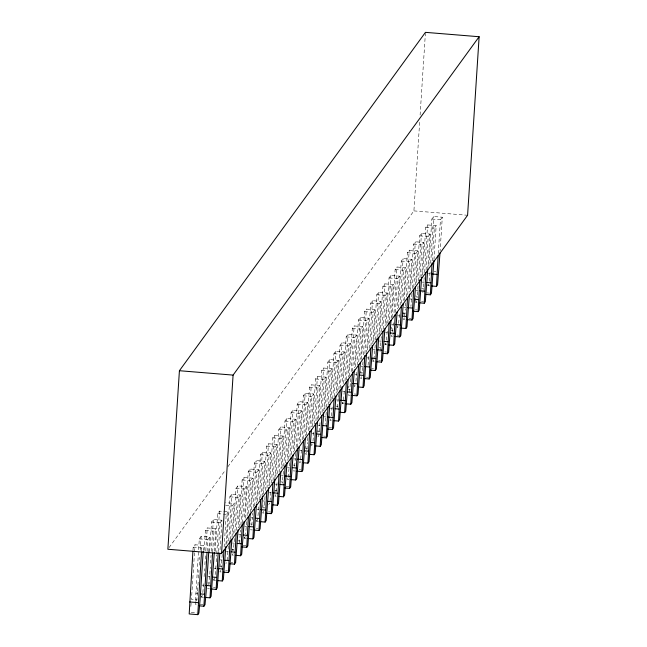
<?xml version="1.0" encoding="UTF-8"?>
<svg xmlns="http://www.w3.org/2000/svg" width="647" height="647" viewBox="0 0 647 647"><rect width="100%" height="100%" fill="white"/><g stroke="black" fill="none" stroke-linecap="round" stroke-linejoin="round"><path stroke-width="0.49" stroke-dasharray="3.23 2.43" d="M195.459 601.532L195.313 605.535L196.413 604.015M195.499 600.537L199.292 538.886L201.128 536.363L209.709 537.059L208.746 551.964M203.344 597.27L201.435 597.116L201.508 595.119M215.58 580.44L213.672 580.278L213.745 578.281M219.98 566.869L220.085 563.869M232.184 551.034L232.257 549.036M246.183 538.353L244.275 538.199L244.348 536.193M250.729 520.786L250.801 518.789M258.428 521.514L256.519 521.361L256.592 519.363M262.86 506.949L262.933 504.951M275.024 492.116L275.096 490.111M289.031 479.435L287.122 479.273L287.195 477.276M305.699 448.031L305.772 446.034M311.676 443.607L311.603 445.605L312.703 444.093M317.903 432.196L317.976 430.198M344.107 403.679L342.198 403.526L342.279 401.528M348.579 388.111L348.652 386.113M354.516 384.69L354.443 386.688L355.543 385.175M360.743 373.279L360.824 371.273M372.842 360.436L373.028 355.446M386.955 344.762L385.046 344.608L385.119 342.603M391.419 329.194L391.492 327.196M397.355 325.773L397.282 327.77L398.39 326.258M403.591 314.353L403.663 312.355M415.681 301.518L415.9 295.525M429.794 285.845L427.885 285.683L427.958 283.685M192.976 550.282L193.17 547.305L195.006 544.774L203.595 545.478L203.271 550.443M194.488 552.724L191.472 599.429L197.198 599.898M194.553 551.737L195.006 544.774M197.594 591.01L198.168 582.074M198.427 578.094L198.936 570.144M199.26 565.179L199.777 557.229M200.222 550.274L201.128 536.363M201.565 550.985L201.759 548.001L203.595 545.478M204.12 550.346L205.406 530.467L207.242 527.944L215.831 528.648L214.351 551.503M204.096 576.631L204.614 568.689M204.864 564.71L205.447 555.765M205.77 550.799L207.242 527.944M207.105 551.511L207.873 539.59L209.709 537.059M209.604 551.859L211.529 522.048L213.364 519.525L221.953 520.228L219.899 552.028M209.83 574.18L210.283 567.225M210.542 563.246L211.051 555.296M211.31 551.325L213.364 519.525M212.645 552.037L213.995 531.171L215.831 528.648M215.208 551.398L217.651 513.637L219.487 511.114L228.076 511.809L225.957 544.604M216.211 561.79L216.656 554.835M216.721 553.84L219.487 511.114M218.257 551.567L220.117 522.752L221.953 520.228M222.261 554.366L221.169 567.346M224.121 547.127L226.24 514.333L228.076 511.809M226.871 543.504L229.887 496.799L231.723 494.276L240.312 494.979L238.193 527.766M228.383 545.947L227.016 561.936L225.916 563.448M228.706 540.981L231.723 494.276M230.17 539.703L232.362 505.922L234.198 503.39L225.609 502.695M232.006 537.18L234.198 503.39M233.057 534.09L236.009 488.38L237.845 485.857L246.434 486.56L244.315 519.355M234.44 538.522L233.405 550.516M234.829 532.562L237.845 485.857M236.357 530.297L238.476 497.503L240.312 494.979M239.05 527.661L242.132 479.969L243.968 477.446L252.556 478.141L250.373 511.931M240.433 532.093L240.563 530.103M240.886 525.138L243.968 477.446M242.415 522.873L244.598 489.083L246.434 486.56M245.229 518.255L248.254 471.55L250.09 469.026L258.679 469.722L256.487 503.512M246.685 521.692L245.65 533.678M247.065 515.732L250.09 469.026M248.602 513.459L250.721 480.664L252.556 478.141M251.351 509.836L254.368 463.131L256.204 460.607L264.793 461.311L262.609 495.092M252.67 515.263L252.799 513.273M253.187 507.313L256.204 460.607M254.651 506.035L256.843 472.253L258.679 469.722M257.474 501.417L260.49 454.72L262.326 452.188L270.915 452.892L268.796 485.687M259.245 499.888L262.326 452.188M260.773 497.616L262.957 463.834L264.793 461.311M263.531 493.993L266.613 446.301L268.448 443.777L277.037 444.473L274.789 479.257M265.044 496.435L264.008 508.429M265.432 490.475L268.448 443.777M266.96 488.21L269.079 455.415L270.915 452.892M269.645 485.582L272.735 437.882L274.571 435.358L283.16 436.054L281.033 468.849M271.481 483.05L274.571 435.358M273.018 480.786L275.201 446.996L277.037 444.473M275.832 476.168L278.857 429.462L280.693 426.939L289.274 427.643L287.155 460.429M277.668 473.644L280.693 426.939M279.14 472.367L281.324 438.585L283.16 436.054M281.955 467.749L284.971 421.051L286.807 418.52L295.396 419.224L293.277 452.018M283.402 471.186L282.375 483.18M283.726 466.22L286.807 418.52M285.319 462.961L287.438 430.166L289.274 427.643M288.077 459.338L291.093 412.632L292.929 410.109L301.518 410.805L299.399 443.599M289.524 462.775L288.222 477.761L287.122 479.273M289.913 456.806L292.929 410.109M291.441 454.542L293.56 421.747L295.396 419.224M294.191 450.919L297.216 404.213L299.051 401.69L307.64 402.394L305.457 436.175M295.517 456.345L295.711 453.361M296.091 447.401L299.051 401.69M297.499 447.117L299.682 413.328L301.518 410.805M300.313 442.499L303.338 395.794L305.174 393.271L313.763 393.974L311.636 426.761M302.149 439.976L305.174 393.271M303.621 438.698L305.805 404.917L307.64 402.394M306.371 435.075L309.452 387.383L311.288 384.852L319.877 385.555L317.693 419.345M307.883 437.518L307.576 441.505M308.336 430.562L311.288 384.852M309.8 429.293L311.919 396.498L313.763 393.974M312.493 426.656L315.574 378.964L317.41 376.441L325.999 377.136L323.815 410.926M314.329 424.133L317.41 376.441M315.922 420.873L318.041 388.079L319.877 385.555M318.615 418.245L321.696 370.545L323.532 368.022L332.121 368.725L329.938 402.507M320.516 414.727L323.532 368.022M322.044 412.454L324.163 379.668L325.999 377.136M324.794 408.831L327.819 362.126L329.655 359.603L338.244 360.306L336.117 393.093M326.25 412.268L325.215 424.262M326.565 407.303L329.655 359.603M328.102 405.03L330.285 371.249L332.121 368.725M330.916 400.412L333.933 353.715L335.769 351.184L344.358 351.887L342.303 383.687M332.687 398.884L335.769 351.184M334.216 396.611L336.408 362.83L338.244 360.306M337.038 392.001L340.055 345.296L341.891 342.773L350.48 343.468L348.296 377.258M338.357 397.42L338.551 394.444M338.874 389.47L341.891 342.773M340.338 388.2L342.522 354.41L344.358 351.887M343.161 383.582L346.177 336.877L348.013 334.353L356.602 335.057L354.483 367.844M344.997 381.059L348.013 334.353M346.46 379.781L348.644 345.999L350.48 343.468M349.21 376.158L352.3 328.458L354.135 325.934L362.724 326.638L360.597 359.425M350.731 378.6L350.415 382.587M351.175 371.645L354.135 325.934M352.583 371.362L354.766 337.58L356.602 335.057M355.397 366.744L358.422 320.047L360.258 317.515L368.839 318.219L366.655 352.008M357.168 365.215L360.258 317.515M358.762 361.956L360.889 329.161L362.724 326.638M361.455 359.32L364.536 311.628L366.372 309.104L374.961 309.8L372.777 343.589M362.967 361.77L361.94 373.756M363.42 354.815L366.372 309.104M364.884 353.537L367.003 320.742L368.839 318.219M367.642 349.914L370.658 303.208L372.494 300.685L381.083 301.389L378.899 335.17M369.413 348.385L372.494 300.685M370.941 346.113L373.125 312.331L374.961 309.8M373.756 341.495L376.78 294.789L378.616 292.266L387.205 292.97L385.086 325.756M375.211 344.932L374.087 357.92M375.527 339.966L378.616 292.266M377.064 337.694L379.247 303.912L381.083 301.389M379.813 334.07L382.903 286.378L384.739 283.847L393.327 284.551L391.136 318.34M381.204 338.502L381.334 336.513M381.649 331.547L384.739 283.847M383.186 329.283L385.369 295.493L387.205 292.97M386 324.665L389.017 277.959L390.853 275.436L399.442 276.132L397.323 308.926M387.771 323.128L390.853 275.436M389.365 319.869L391.484 287.074L393.327 284.551M392.058 317.24L395.139 269.54L396.975 267.017L405.564 267.721L403.445 300.507M394.023 312.727L396.975 267.017M395.422 312.444L397.606 278.663L399.442 276.132M398.237 307.826L401.261 261.121L403.097 258.598L411.686 259.301L409.567 292.088M400.072 305.303L403.097 258.598M401.609 303.031L403.728 270.244L405.564 267.721M404.294 300.402L407.384 252.71L409.219 250.179L417.808 250.882L415.617 284.672M405.815 302.845L405.41 307.835M406.195 296.884L409.219 250.179M407.731 294.62L409.85 261.825L411.686 259.301M227.898 466.705L413.91 210.89L419.782 120.107M420.105 115.061L425.386 33.361M410.481 290.996L413.498 244.291L415.334 241.768L423.922 242.463L421.739 276.253M411.993 293.439L410.902 306.419M412.317 288.465L415.334 241.768M413.781 287.195L415.972 253.406L417.808 250.882M416.603 282.577L419.62 235.872L421.456 233.349L430.045 234.052L427.796 268.828M418.051 286.014L417.016 298M418.374 281.049L421.456 233.349M419.968 277.781L422.087 244.995L423.922 242.463M422.661 275.153L425.742 227.453L427.578 224.93L436.167 225.633L433.983 259.415M424.044 279.585L424.173 277.595M424.497 272.63L427.578 224.93M426.025 270.357L428.209 236.576L430.045 234.052M428.84 265.739L431.864 219.042L433.7 216.51L442.289 217.214L440.097 251.004M430.676 263.216L433.7 216.51M432.212 260.951L434.331 228.156L436.167 225.633M438.262 253.527L440.453 219.737L442.289 217.214M190.841 606.433L191.286 601.435M196.688 601.014L197.497 592.013M202.81 592.595L203.708 582.599M208.835 585.179L209.652 576.178M215.952 565.761L214.78 578.766L213.672 580.278M239.439 543.1L240.344 533.096M251.772 525.267L252.492 517.26M258.792 506.844L257.619 519.848L256.519 521.361M270.042 501.013L271.036 490.005M276.253 491.599L277.159 481.594M294.611 466.341L295.339 458.343M300.645 458.925L301.639 447.926M306.856 449.511L307.487 442.508M312.97 441.092L313.876 431.088M319.998 422.677L318.825 435.674L317.717 437.194L319.626 437.348M331.337 415.843L332.234 405.839M337.451 407.424L338.268 398.423M343.484 400.008L344.479 389.009M350.326 383.59L349.42 393.594L348.321 395.107L350.229 395.26M355.907 381.172L356.723 372.171M368.054 365.337L368.96 355.34M380.024 351.507L381.107 339.505M386.421 340.087L387.318 330.083M392.535 331.668L393.441 321.672M398.657 323.257L399.563 313.253M404.69 315.841L405.321 308.837M422.871 292.59L423.955 280.588M429.26 281.17L430.166 271.166M169.061 547.613L225.52 469.973M201.435 597.116L202.535 595.596M220.894 570.347L219.794 571.867L221.703 572.021M233.138 553.517L232.038 555.029L233.947 555.183M244.275 538.199L245.375 536.678M263.741 511.429L262.633 512.942L264.542 513.103M268.756 504.531L269.856 503.01M275.978 494.599L274.878 496.112L276.787 496.265M300.459 460.931L299.359 462.443L301.267 462.597M306.581 452.512L305.481 454.024L307.39 454.178M331.062 418.844L329.962 420.356L331.871 420.51M342.198 403.526L343.306 402.005M361.665 376.756L360.565 378.269L362.474 378.43M373.909 359.926L372.801 361.438L374.71 361.592M385.046 344.608L386.146 343.088M392.268 334.669L391.168 336.189L393.077 336.343M404.504 317.839L403.404 319.351L405.313 319.513M416.749 301.001L415.649 302.521L417.558 302.675M427.885 285.683L428.985 284.17M413.91 210.89L467.587 215.265M431.864 219.042L440.453 219.737M425.742 227.453L434.331 228.156M419.62 235.872L428.209 236.576M413.498 244.291L422.087 244.995M407.384 252.71L415.972 253.406M401.261 261.121L409.85 261.825M433.983 271.481L435.892 271.635M395.139 269.54L403.728 270.244M428.33 273.689L430.239 273.851M389.017 277.959L397.606 278.663M422.208 282.108L424.117 282.262M421.739 288.311L423.648 288.465M382.903 286.378L391.484 287.074M416.086 290.527L417.994 290.681M426.688 292.897L429.551 293.131M415.617 296.73L417.525 296.884M376.78 294.789L385.369 295.493M409.963 298.946L411.872 299.1M421.521 301.397L423.429 301.551M370.658 303.208L379.247 303.912M403.849 307.357L405.758 307.519M415.398 309.808L417.307 309.97M403.38 313.56L405.289 313.722M364.536 311.628L373.125 312.331M397.727 315.776L399.636 315.93M409.276 318.227L411.185 318.381M358.422 320.047L367.003 320.742M391.605 324.196L393.513 324.349M391.136 330.399L393.044 330.552M352.3 328.458L360.889 329.161M385.483 332.615L387.391 332.768M397.04 335.065L398.948 335.219M346.177 336.877L354.766 337.58M379.368 341.026L381.277 341.187M378.899 347.229L380.808 347.39M340.055 345.296L348.644 345.999M373.246 349.445L375.155 349.598M384.795 351.895L386.704 352.049M333.933 353.715L342.522 354.41M367.124 357.864L369.033 358.017M378.673 360.314L380.582 360.468M327.819 362.126L336.408 362.83M361.002 366.283L362.91 366.437M371.604 368.653L373.513 368.806M360.533 372.486L362.441 372.64M321.696 370.545L330.285 371.249M354.888 374.694L356.788 374.856M366.437 377.144L368.345 377.306M315.574 378.964L324.163 379.668M348.296 389.316L350.205 389.47M309.452 387.383L318.041 388.079M342.643 391.532L344.552 391.686M354.192 393.983L356.101 394.136M303.338 395.794L311.919 396.498M336.521 399.951L338.43 400.105M336.052 406.154L337.96 406.308M297.216 404.213L305.805 404.917M330.399 408.362L332.307 408.524M291.093 412.632L299.682 413.328M324.284 416.781L326.193 416.935M284.971 421.051L293.56 421.747M318.162 425.2L320.071 425.354M328.757 427.57L331.62 427.804M317.693 431.403L319.602 431.557M278.857 429.462L287.438 430.166M312.04 433.619L313.949 433.773M323.597 436.07L325.506 436.224M272.735 437.882L281.324 438.585M305.457 448.234L307.365 448.395M266.613 446.301L275.201 446.996M299.804 450.449L301.712 450.603M260.49 454.72L269.079 455.415M293.681 458.869L295.59 459.022M293.212 465.072L295.121 465.225M254.368 463.131L262.957 463.834M287.559 467.28L289.468 467.441M299.108 469.73L301.017 469.892M293.237 470.862L295.145 471.016M248.254 471.55L256.843 472.253M281.437 475.699L283.346 475.852M280.976 481.902L282.876 482.064M242.132 479.969L250.721 480.664M275.323 484.118L277.231 484.271M285.917 486.487L288.78 486.722M274.854 490.321L276.762 490.475M236.009 488.38L244.598 489.083M269.201 492.537L271.109 492.691M229.887 496.799L238.476 497.503M263.078 500.948L264.987 501.11M262.609 507.151L264.518 507.313M225.682 505.372L232.362 505.922M256.956 509.367L258.865 509.521M268.513 511.817L270.422 511.971M217.651 513.637L226.24 514.333M250.834 517.786L252.742 517.94M250.373 523.989L252.281 524.143M211.529 522.048L220.117 522.752M244.72 526.205L246.628 526.359M256.269 528.656L258.177 528.809M250.397 529.78L252.306 529.933M205.406 530.467L213.995 531.171M238.597 534.616L240.506 534.778M238.128 540.819L240.037 540.981M199.292 538.886L207.873 539.59M232.475 543.035L234.384 543.189M243.078 545.413L245.941 545.639M232.006 549.238L233.915 549.392M193.17 547.305L201.759 548.001M226.353 551.454L228.262 551.608M220.239 559.873L222.147 560.027M230.833 562.243L232.742 562.397M219.77 566.076L221.678 566.23M214.117 568.284L216.025 568.446M225.666 570.735L227.574 570.897M207.994 576.703L209.903 576.857M207.525 582.907L209.434 583.06M201.872 585.123L203.781 585.276M213.429 587.573L215.338 587.727M207.558 588.697L209.466 588.851M195.758 593.542L197.667 593.695M200.23 604.33L203.093 604.565M191.245 612.515L196.971 612.976"/><path stroke-width="0.97" d="M192.911 551.276L189.191 613.946L197.78 614.65L198.88 613.138L200.06 600.133L203.207 551.438M197.78 614.65L201.5 551.98M199.13 605.843L203.902 606.231L207.04 552.506M205.253 597.424L210.024 597.82L212.58 553.031M211.375 589.013L216.138 589.401L218.193 552.562M217.489 580.594L222.261 580.982L223.927 550.112M223.611 572.174L228.383 572.563L230.106 540.698M229.734 563.755L234.505 564.152L236.163 533.274M235.856 555.344L240.627 555.733L242.35 523.868M241.97 546.925L246.742 547.313L248.408 516.443M248.092 538.506L252.864 538.894L254.53 508.024M254.214 530.087L258.986 530.483L260.644 499.605M260.337 521.676L265.108 522.064L266.766 491.186M266.451 513.257L271.222 513.645L272.888 482.775M272.573 504.838L277.345 505.226L279.011 474.356M278.695 496.419L283.467 496.815L285.19 464.942M284.817 488.008L289.589 488.396L291.247 457.518M290.932 479.589L295.703 479.977L297.434 448.112M297.054 471.17L301.825 471.558L303.492 440.688M303.176 462.751L307.948 463.147L309.67 431.274M309.298 454.34L314.07 454.728L315.728 423.85M315.421 445.92L320.192 446.309L321.85 415.439M321.535 437.501L326.306 437.89L327.972 407.02M327.657 429.082L332.429 429.479L334.095 398.601M333.779 420.671L338.551 421.06L340.209 390.181M339.901 412.252L344.673 412.64L346.331 381.77M346.016 403.833L350.787 404.221L352.518 372.357M352.138 395.422L356.909 395.81L358.575 364.932M358.26 387.003L363.032 387.391L364.754 355.526M364.382 378.584L369.154 378.972L370.812 348.102M370.496 370.165L375.268 370.553L376.999 338.688M376.619 361.754L381.39 362.142L383.056 331.264M382.741 353.335L387.513 353.723L389.235 321.858M388.863 344.916L393.635 345.304L395.293 314.434M394.985 336.497L399.749 336.885L401.415 306.015M401.1 328.086L405.871 328.474L407.537 297.596M407.222 319.667L411.993 320.055L413.659 289.185M413.344 311.247L418.116 311.636L419.838 279.771M419.466 302.828L424.238 303.217L425.896 272.347M425.58 294.417L430.352 294.806L432.083 262.933M431.703 285.998L436.474 286.386L438.14 255.516M179.413 370.715L167.872 549.246L221.549 553.63L467.587 215.265L479.128 36.733L425.451 32.35L179.413 370.715L233.09 375.098L479.128 36.733M208.746 551.964L206.175 591.714L205.002 604.719L203.902 606.231M214.294 552.489L211.124 596.299L210.024 597.82M219.834 553.023L217.246 587.88L216.138 589.401M221.549 553.63L233.09 375.098M225.827 546.594L223.361 579.469L222.261 580.982M231.885 539.169L229.483 571.05L228.383 572.563M238.064 529.756L235.605 562.631L234.505 564.152M244.186 521.336L241.727 554.212L240.627 555.733M250.308 512.925L247.85 545.801L246.742 547.313M256.43 504.506L253.964 537.382L252.864 538.894M262.545 496.087L260.086 528.963L258.986 530.483M268.667 487.668L266.208 520.544L265.108 522.064M274.789 479.257L272.33 512.133L271.222 513.645M280.847 471.833L278.445 503.714L277.345 505.226M287.025 462.419L284.567 495.295L283.467 496.815M293.083 454.995L290.689 486.884L289.589 488.396M299.205 446.576L296.811 478.465L295.703 479.977M305.327 438.165L302.925 470.046L301.825 471.558M311.442 429.745L309.048 461.626L307.948 463.147M317.564 421.326L315.17 453.215L314.07 454.728M323.686 412.907L321.292 444.796L320.192 446.309M329.808 404.496L327.406 436.377L326.306 437.89M335.93 396.077L333.528 427.958L332.429 429.479M342.109 386.663L339.651 419.547L338.551 421.06M348.167 379.247L345.773 411.128L344.673 412.64M354.354 369.833L351.895 402.709L350.787 404.221M360.411 362.409L358.009 394.29L356.909 395.81M366.59 352.995L364.132 385.879L363.032 387.391M372.648 345.579L370.254 377.46L369.154 378.972M378.77 337.16L376.376 369.041L375.268 370.553M384.892 328.741L382.49 360.622L381.39 362.142M391.006 320.322L388.612 352.211L387.513 353.723M397.129 311.911L394.735 343.792L393.635 345.304M403.251 303.492L400.857 335.372L399.749 336.885M409.438 294.078L406.971 326.953L405.871 328.474M415.495 286.653L413.093 318.542L411.993 320.055M421.674 277.248L419.216 310.123L418.116 311.636M427.732 269.823L425.338 301.704L424.238 303.217M433.919 260.409L431.46 293.285L430.352 294.806M439.976 252.985L437.574 284.874L436.474 286.386M432.147 274.005L436.919 274.393M426.98 282.496L430.797 282.812M419.903 290.835L424.675 291.231M414.735 299.335L418.552 299.642M407.667 307.673L412.438 308.061M402.499 316.165L406.316 316.48M395.422 324.503L400.194 324.899M390.254 333.003L394.072 333.31M384.14 341.414L387.949 341.729M377.064 349.76L381.835 350.148M371.896 358.252L375.713 358.559M364.819 366.59L369.591 366.978M359.651 375.082L363.468 375.397M352.583 383.428L357.354 383.817M347.415 391.92L351.232 392.228M340.338 400.258L345.11 400.647M335.17 408.75L338.988 409.066M328.102 417.097L332.873 417.485M322.934 425.589L326.751 425.896M316.812 434.008L320.629 434.315M310.689 442.419L314.507 442.734M304.575 450.838L308.384 451.153M297.499 459.176L302.27 459.564M292.331 467.676L296.148 467.983M285.254 476.014L290.026 476.402M280.086 484.506L283.904 484.821M273.018 492.844L277.789 493.232M267.85 501.344L271.667 501.651M260.773 509.682L265.545 510.071M255.605 518.174L259.423 518.49M248.537 526.512L253.309 526.901M243.369 535.012L247.186 535.32M237.247 543.423L241.064 543.739M231.125 551.842L234.942 552.158M225.01 560.262L228.828 560.569M217.934 568.6L222.705 568.988M212.766 577.092L216.583 577.407M205.689 585.43L210.461 585.826M200.521 593.93L204.339 594.237M189.636 601.953L198.225 602.656"/></g></svg>
